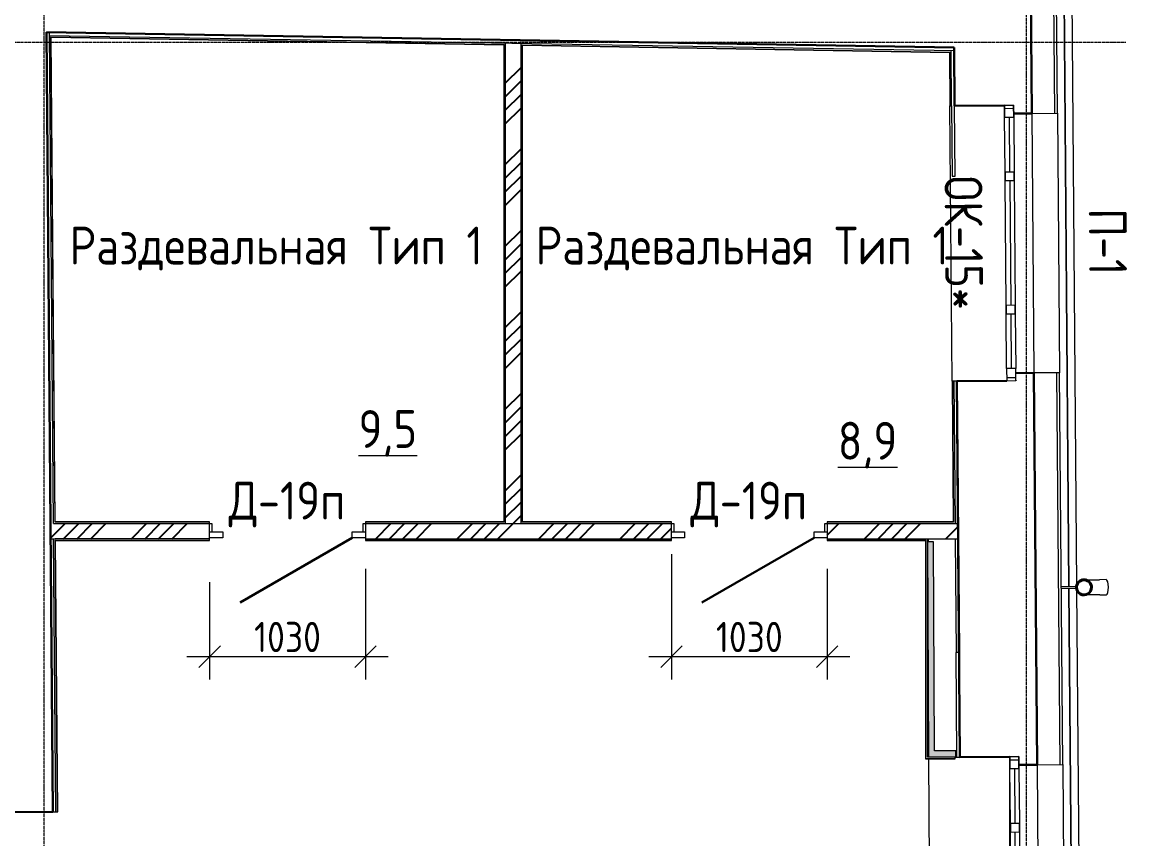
# Model space of a CAD drawing. Header units: millimetres. Extents: x -25149 to 64359, y -29707 to 46678.
# Drawn here: x 48704 to 56013, y 31279 to 36678 of the extents above; entities that cross this region are included whole.
import ezdxf

# ---------------------------------------------------------------- set-up
doc = ezdxf.new("R2010")
doc.units = ezdxf.units.MM
doc.linetypes.add('ADSK_Линия сетки', pattern=[25, 20, -2.5, 0, -2.5])
for name, color, linetype, lineweight in [('_ Окна', 7, 'Continuous', 9), ('Двери', 7, 'Continuous', 9), ('Марки дверей', 7, 'Continuous', 20), ('Марки окон', 7, 'Continuous', 20), ('Марки помещений', 7, 'Continuous', 20), ('Обобщенные модели', 7, 'Continuous', 18), ('Окна', 7, 'Continuous', 9), ('Оси', 7, 'Continuous', 9), ('Перекрытие', 7, 'Continuous', 18), ('Размеры', 7, 'Continuous', 5), ('Стены внутренние', 7, 'Continuous', 18), ('Стены наружные', 7, 'Continuous', 18), ('Стены несущие', 7, 'Continuous', 30), ('Стены отделка', 7, 'Continuous', 30), ('Стены штриховка', 7, 'Continuous', 9)]:
    doc.layers.add(name, color=color, linetype=linetype, lineweight=lineweight)
doc.styles.add('GOST Common_2', font='GOST_Common.ttf', dxfattribs={"width": 0.9, "height": 250})
doc.styles.add('GOST Common_6', font='GOST_Common.ttf', dxfattribs={"width": 0.9, "height": 200})
doc.dimstyles.new('ADSK_Основной_2_мм', dxfattribs={"dimscale": 304.8, "dimtxt": 201.142999, "dimasz": 0.463911, "dimexe": 0.492126, "dimexo": 0.492126, "dimgap": 0.098425, "dimtad": 1, "dimrnd": 0.01, "dimdsep": 46, "dimtxsty": 'GOST Common_6', "dimblk1": 'OBLIQUE', "dimblk2": 'OBLIQUE', "dimsah": 1, "dimcen": 0.09, "dimdle": 0.492126, "dimazin": 2, "dimtfac": 1, "dimtdec": 4, "dimtix": 1, "dimtmove": 0, "dimatfit": 3, "dimfxl": 1, "dimtvp": 1, "dimtolj": 1, "dimtzin": 0, "dimlwd": 20, "dimlwe": 20, "dimarcsym": 2})

# ---------------------------------------------------------------- blocks, each defined once
blk = doc.blocks.new('АС_Дверь_Однопольная_Алюминиевая - 1030х2200 алюм ост с мат_плёнкой Д19п-3646875-План 2-го этажа')
at = {"layer": 'Двери'}
for p, q in [((-390, -17.5), (-303, -17.5)), ((-390, -57.5), (-390, -17.5)), ((-303, -57.5), (-390, -57.5)), ((-303, -17.5), (-303, -57.5)), ((553, -17.5), (640, -17.5)), ((553, -57.5), (553, -17.5)), ((640, -57.5), (553, -57.5)), ((640, -17.5), (640, -57.5))]:
    blk.add_line(p, q, dxfattribs=at)
at = {"layer": 'Двери', "lineweight": 30}
blk.add_line((553, -57.5), (-188.3, -485.5), dxfattribs=at)
blk = doc.blocks.new('Водосток - Тип 1 _карниз больше 490мм_-5169719-План 2-го этажа')
at = {"layer": 'Обобщенные модели'}
for p, q in [((75, 306.2), (75, 263.6)), ((175, 263.6), (175, 306.2)), ((120, 109.1), (120, 10)), ((130, 10), (130, 109.1))]:
    blk.add_line(p, q, dxfattribs=at)
at = {"layer": 'Обобщенные модели', "flags": 128}
for points in [[(75, 173), (75, 174.3), (75, 177), (75, 179.8), (75, 182.9), (75, 186.2), (75, 189.7), (75, 193.4), (75, 197.2), (75, 201.3), (75, 205.5), (75, 209.9), (75, 214.4), (75, 219.1), (75, 224), (75, 229), (75, 234.1), (75, 239.3), (75, 244.6), (75, 250.1), (75, 255.6), (75, 261.3), (75, 263.6)], [(175, 263.6), (175, 258), (175, 252.4), (175, 246.9), (175, 241.5), (175, 236.2), (175, 231.1), (175, 226), (175, 221.1), (175, 216.4), (175, 211.8), (175, 207.3), (175, 203), (175, 198.9), (175, 194.9), (175, 191.2), (175, 187.6), (175, 184.3), (175, 181.1), (175, 178.1), (175, 175.4), (175, 173)]]:
    blk.add_lwpolyline(points, dxfattribs=at)
at = {"layer": 'Обобщенные модели'}
for start, end in [(90, 270), (270, 90)]:
    blk.add_arc((125, 160), 52, start, end, dxfattribs=at)
at = {"layer": 'Обобщенные модели', "lineweight": 40}
for start, end in [(90, 270), (270, 90)]:
    blk.add_arc((125, 160), 50, start, end, dxfattribs=at)
at = {"layer": 'Обобщенные модели'}
for start_param, end_param in [(4.712389, 6.283185), (3.141593, 4.712389)]:
    blk.add_ellipse((125, 306.2), major_axis=(-50, 0), ratio=0.309017, start_param=start_param, end_param=end_param, dxfattribs=at)
blk = doc.blocks.new('окно трехпол с фрамугой - 1715-2240_h___нов_ ок15_-3052643-План 2-го этажа')
at = {"layer": '_ Окна', "lineweight": 18}
for p, q in [((-910, 75), (-910, 135)), ((-910, 135), (-830, 135)), ((-830, 75), (-910, 75)), ((-830, 135), (-830, 75)), ((-470, 75), (-470, 135)), ((-470, 135), (-410, 135)), ((-410, 75), (-470, 75)), ((-410, 135), (-410, 75)), ((410, 75), (410, 135)), ((410, 135), (470, 135)), ((470, 75), (410, 75)), ((470, 135), (470, 75)), ((830, 135), (830, 75)), ((910, 135), (830, 135)), ((830, 75), (910, 75)), ((910, 75), (910, 135))]:
    blk.add_line(p, q, dxfattribs=at)
at = {"layer": '_ Окна'}
for p, q in [((-890, 75), (-890, 135)), ((-830, 105), (-470, 105)), ((-410, 105), (410, 105)), ((470, 105), (830, 105)), ((890, 75), (890, 135))]:
    blk.add_line(p, q, dxfattribs=at)
at = {"layer": 'Окна'}
for p, q in [((-910, 135), (-910, 75)), ((-830, 135), (-910, 135)), ((-910, 75), (-830, 75)), ((-830, 135), (-470, 135)), ((-470, 75), (-830, 75)), ((-410, 135), (-470, 135)), ((-470, 75), (-410, 75)), ((-410, 135), (410, 135)), ((410, 75), (-410, 75)), ((470, 135), (410, 135)), ((410, 75), (470, 75)), ((470, 135), (830, 135)), ((830, 75), (470, 75)), ((910, 135), (830, 135)), ((830, 75), (910, 75)), ((910, 75), (910, 135))]:
    blk.add_line(p, q, dxfattribs=at)
blk = doc.blocks.new('окно трехпол с фрамугой - 1800 и 1820х2300_h___нов_ ок15-2116341-План 2-го этажа')
at = {"layer": '_ Окна', "lineweight": 18}
for p, q in [((-910, 75), (-910, 135)), ((-910, 135), (-830, 135)), ((-830, 75), (-910, 75)), ((-830, 135), (-830, 75)), ((-470, 75), (-470, 135)), ((-470, 135), (-410, 135)), ((-410, 75), (-470, 75)), ((-410, 135), (-410, 75)), ((410, 75), (410, 135)), ((410, 135), (470, 135)), ((470, 75), (410, 75)), ((470, 135), (470, 75)), ((830, 135), (830, 75)), ((910, 135), (830, 135)), ((830, 75), (910, 75)), ((910, 75), (910, 135))]:
    blk.add_line(p, q, dxfattribs=at)
at = {"layer": '_ Окна'}
for p, q in [((-890, 75), (-890, 135)), ((-830, 105), (-470, 105)), ((-410, 105), (410, 105)), ((470, 105), (830, 105)), ((890, 75), (890, 135))]:
    blk.add_line(p, q, dxfattribs=at)
at = {"layer": 'Окна'}
for p, q in [((-910, 135), (-910, 75)), ((-830, 135), (-910, 135)), ((-910, 75), (-830, 75)), ((-830, 135), (-470, 135)), ((-470, 75), (-830, 75)), ((-410, 135), (-470, 135)), ((-470, 75), (-410, 75)), ((-410, 135), (410, 135)), ((410, 75), (-410, 75)), ((470, 135), (410, 135)), ((410, 75), (470, 75)), ((470, 135), (830, 135)), ((830, 75), (470, 75)), ((910, 135), (830, 135)), ((830, 75), (910, 75)), ((910, 75), (910, 135))]:
    blk.add_line(p, q, dxfattribs=at)
blk = doc.blocks.new('_Oblique')
at = {"color": 0, "linetype": 'ByBlock', "lineweight": -2}
blk.add_line((-0.5, -0.5), (0.5, 0.5), dxfattribs=at)
blk = doc.blocks.new('DIMBLOCK40-План 2-го этажа')
at = {"layer": 'Defpoints', "color": 0, "transparency": 16777216}
for p in [(50975, 33213.8), (49945, 33126.3), (50975, 32483.3)]:
    blk.add_point(p, dxfattribs=at)
at = {"layer": 'Размеры', "color": 0, "transparency": 16777216}
for p, q in [((50975, 33063.8), (50975, 32333.3)), ((49945, 32976.3), (49945, 32333.3)), ((49795, 32483.3), (51125, 32483.3))]:
    blk.add_line(p, q, dxfattribs=at)
at = {"layer": 'Размеры', "color": 0, "transparency": 16777216, "xscale": 141.4, "yscale": 141.4, "zscale": 141.4, "rotation": 180}
blk.add_blockref('_Oblique', (49945, 32483.3), dxfattribs=at)
at = {"layer": 'Размеры', "color": 0, "transparency": 16777216, "xscale": 141.4, "yscale": 141.4, "zscale": 141.4}
blk.add_blockref('_Oblique', (50975, 32483.3), dxfattribs=at)
at = {"layer": 'Размеры', "color": 0, "transparency": 16777216, "insert": (50460, 32613.3), "char_height": 200, "width": 560.473, "attachment_point": 5, "style": 'GOST Common_6'}
blk.add_mtext('\\A1;1030', dxfattribs=at)
blk = doc.blocks.new('DIMBLOCK41-План 2-го этажа')
at = {"layer": 'Defpoints', "color": 0, "transparency": 16777216}
for p in [(53000, 33310.5), (54030, 33213.8), (54030, 32483.3)]:
    blk.add_point(p, dxfattribs=at)
at = {"layer": 'Размеры', "color": 0, "transparency": 16777216}
for p, q in [((53000, 33160.5), (53000, 32333.3)), ((54030, 33063.8), (54030, 32333.3)), ((52850, 32483.3), (54180, 32483.3))]:
    blk.add_line(p, q, dxfattribs=at)
at = {"layer": 'Размеры', "color": 0, "transparency": 16777216, "xscale": 141.4, "yscale": 141.4, "zscale": 141.4, "rotation": 180}
blk.add_blockref('_Oblique', (53000, 32483.3), dxfattribs=at)
at = {"layer": 'Размеры', "color": 0, "transparency": 16777216, "xscale": 141.4, "yscale": 141.4, "zscale": 141.4}
blk.add_blockref('_Oblique', (54030, 32483.3), dxfattribs=at)
at = {"layer": 'Размеры', "color": 0, "transparency": 16777216, "insert": (53515, 32613.3), "char_height": 200, "width": 560.473, "attachment_point": 5, "style": 'GOST Common_6'}
blk.add_mtext('\\A1;1030', dxfattribs=at)

msp = doc.modelspace()

# ---------------------------------------------------------------- hatches: boundary and pattern name
h = msp.add_hatch()
h.set_pattern_fill('ANSI34', color=256, scale=20)
h.paths.add_polyline_path([(52002.5, 36537.798), (51902.5, 36539.489), (51902.5, 33363.244), (52002.5, 33363.244)])
h.paths.add_polyline_path([(53000, 33363.244), (52037.5, 33363.244), (50975, 33363.244), (50975, 33263.244), (53000, 33263.244)])
h.paths.add_polyline_path([(49945, 33363.244), (48892.202, 33363.244), (48893.044, 33263.244), (49945, 33263.244)])
h.paths.add_polyline_path([(54895.63, 33363.244), (54030, 33363.244), (54030, 33263.244), (54692.674, 33263.244), (54896.438, 33263.244)])
at = {"layer": 'Стены внутренние'}
for points in [[(54740.963, 31819.743), (54732.674, 33243.361), (54692.674, 33243.128), (54700.962, 31819.743)], [(54881.982, 31819.743), (54881.982, 31859.743), (54740.73, 31859.743), (54740.963, 31819.743)]]:
    msp.add_hatch(color=256, dxfattribs=at).paths.add_polyline_path(points)

# ---------------------------------------------------------------- linework, layer by layer
at = {"layer": 'Оси', "color": 252, "linetype": 'ADSK_Линия сетки'}
for p, q in [((48849.565, 9634.429), (48849.565, 42991.845)), ((55349.565, -5029.374), (55349.565, 42991.845)), ((-10114.729, 36545), (56004.853, 36545))]:
    msp.add_line(p, q, dxfattribs=at)
at = {"layer": 'Перекрытие'}
for p, q in [((49945, 33363.244), (49960, 33363.244)), ((49960, 33363.244), (49960, 33308.244)), ((50960, 33363.244), (50975, 33363.244)), ((50960, 33308.244), (50960, 33363.244)), ((53000, 33363.244), (53015, 33363.244)), ((53015, 33363.244), (53015, 33308.244)), ((54015, 33308.244), (54015, 33363.244)), ((54015, 33363.244), (54030, 33363.244)), ((54700.936, 33243.176), (54700.936, 33263.244)), ((54701.032, 31807.834), (54736.004, 25801.547)), ((54888.075, 31824.31), (54881.982, 31824.31)), ((54888.083, 31823.365), (54881.982, 31823.365)), ((55237.692, 30001.762), (55237.692, 31821.822))]:
    msp.add_line(p, q, dxfattribs=at)
at = {"layer": 'Стены внутренние'}
for p, q in [((54877.058, 35659.503), (54873.293, 36125.016)), ((55383.721, 36074.143), (55397.591, 34359.199)), ((54857.059, 35659.341), (54877.058, 35659.503)), ((55418.546, 31768.283), (55432.416, 30053.339))]:
    msp.add_line(p, q, dxfattribs=at)
at = {"layer": 'Стены наружные'}
for p, q in [((55629.03, 32945.577), (55541.9, 43718.805)), ((55541.901, 43718.805), (55629.031, 32945.577)), ((55591.497, 43768.805), (55678.998, 32949.783)), ((54856.013, 34304.817), (54841.294, 36124.757)), ((54853.294, 36124.854), (54857.059, 35659.341)), ((55553.716, 36075.517), (55567.586, 34360.574)), ((55734.422, 19914.54), (55629.108, 32935.97)), ((55629.109, 32935.97), (55825.759, 8621.324)), ((55679.14, 32932.267), (55784.42, 19914.944)), ((55588.54, 31769.658), (55602.41, 30054.714))]:
    msp.add_line(p, q, dxfattribs=at)
at = {"layer": 'Стены несущие'}
for p, q in [((55383.721, 36074.143), (55323.673, 43498.805)), ((48864.864, 36610.868), (48908.246, 31457.355)), ((48908.246, 31457.355), (48864.864, 36610.868)), ((48864.864, 36610.868), (54870.185, 36509.299)), ((54870.185, 36509.299), (54873.293, 36125.016)), ((54873.293, 36125.016), (55203.282, 36127.685)), ((55263.725, 36073.172), (55383.721, 36074.143)), ((55397.591, 34359.199), (55277.595, 34358.228)), ((55418.546, 31768.283), (55397.591, 34359.199)), ((55218.001, 34307.745), (54888.012, 34305.076)), ((54908.118, 31819.156), (54888.012, 34305.076)), ((54902.523, 32510.898), (54888.02, 34304.076)), ((55278.008, 34307.23), (55277.999, 34308.23)), ((54908.118, 31819.156), (55238.107, 31821.825)), ((55298.55, 31767.312), (55418.546, 31768.283)), ((48538.259, 31454.24), (48908.246, 31457.355))]:
    msp.add_line(p, q, dxfattribs=at)
at = {"layer": 'Стены отделка', "lineweight": 9}
for p, q in [((55553.716, 36075.517), (55492.303, 43668.805)), ((48884.863, 36611.037), (48864.864, 36610.868)), ((48884.345, 36610.539), (48884.007, 36590.542)), ((48884.007, 36590.542), (54869.847, 36489.302)), ((48912.203, 33363.244), (48884.863, 36611.037)), ((48924.103, 33375.244), (48897.139, 36578.318)), ((48897.139, 36578.318), (51890.5, 36527.691)), ((51890.5, 36527.691), (51890.5, 33375.244)), ((51902.5, 33363.244), (51902.5, 36539.489)), ((52002.5, 36537.375), (52002.5, 33363.244)), ((52014.5, 36525.593), (54838.439, 36477.832)), ((52014.5, 33375.244), (52014.5, 36525.593)), ((54838.439, 36477.832), (54841.294, 36124.757)), ((54853.294, 36124.854), (54850.344, 36489.632)), ((54869.847, 36489.302), (54870.185, 36509.299)), ((54841.294, 36124.757), (54853.294, 36124.854)), ((55383.721, 36074.143), (55553.716, 36075.517)), ((55567.586, 34360.574), (55397.591, 34359.199)), ((55588.54, 31769.658), (55567.586, 34360.574)), ((54888.012, 34305.076), (54856.013, 34304.817)), ((54856.013, 34304.817), (54863.531, 33375.244)), ((54868.013, 34304.914), (54868.021, 34303.914)), ((54888.02, 34304.076), (54888.012, 34305.076)), ((49945, 33375.244), (48924.103, 33375.244)), ((49945, 33308.244), (49945, 33375.244)), ((50975, 33375.244), (50975, 33308.244)), ((51890.5, 33375.244), (50975, 33375.244)), ((53000, 33375.244), (52014.5, 33375.244)), ((53000, 33308.244), (53000, 33375.244)), ((54030, 33375.244), (54030, 33308.244)), ((54863.531, 33375.244), (54030, 33375.244)), ((48893.044, 33263.244), (48923.045, 33263.244)), ((49945, 33251.244), (49945, 33268.244)), ((50975, 33268.244), (50975, 33251.244)), ((53000, 33251.244), (53000, 33268.244)), ((54030, 33268.244), (54030, 33251.244)), ((54692.674, 33263.244), (54896.438, 33263.244)), ((54692.674, 31819.743), (54692.674, 33263.244)), ((54876.438, 33263.244), (54882.524, 32510.736)), ((48940.245, 31457.624), (48925.146, 33251.244)), ((48925.146, 33251.244), (49945, 33251.244)), ((50975, 33251.244), (53000, 33251.244)), ((54030, 33251.244), (54680.674, 33251.244)), ((54680.674, 33251.244), (54680.674, 31809.743)), ((54732.674, 33243.361), (54692.674, 33243.128)), ((54692.674, 33243.128), (54700.962, 31819.743)), ((54740.73, 31859.743), (54732.674, 33243.361)), ((54902.523, 32510.898), (54882.524, 32510.736)), ((54888.118, 31818.995), (54882.524, 32510.736)), ((54682.674, 31807.743), (54876.209, 31807.743)), ((54888.112, 31819.743), (54692.674, 31819.743)), ((54881.982, 31859.743), (54740.73, 31859.743)), ((54876.119, 31818.898), (54908.118, 31819.156)), ((54876.209, 31807.743), (54876.119, 31818.898)), ((54881.982, 31819.743), (54881.982, 31859.743)), ((55418.546, 31768.283), (55588.54, 31769.658)), ((48908.246, 31457.355), (48940.245, 31457.624))]:
    msp.add_line(p, q, dxfattribs=at)
at = {"layer": 'Стены штриховка'}
for p, q in [((55473.678, 43498.805), (55533.716, 36075.356)), ((48922.119, 33373.244), (48895.122, 36580.352)), ((48895.122, 36580.352), (51892.5, 36529.657)), ((51892.5, 36529.657), (51892.5, 33373.244)), ((52012.5, 36527.628), (54840.423, 36479.798)), ((52012.5, 33373.244), (52012.5, 36527.628)), ((54840.423, 36479.798), (54843.294, 36124.774)), ((55547.586, 34360.412), (55568.541, 31769.496)), ((54858.013, 34304.833), (54865.548, 33373.244)), ((54868.021, 34303.914), (54875.629, 33363.244)), ((48912.203, 33363.244), (49945, 33363.244)), ((49945, 33373.244), (48922.119, 33373.244)), ((51892.5, 33373.244), (50975, 33373.244)), ((50975, 33363.244), (52037.5, 33363.244)), ((53000, 33373.244), (52012.5, 33373.244)), ((52037.5, 33363.244), (53000, 33363.244)), ((54865.548, 33373.244), (54030, 33373.244)), ((54030, 33363.244), (54895.63, 33363.244)), ((48928.246, 31457.523), (48913.045, 33263.244)), ((49945, 33263.244), (48923.045, 33263.244)), ((50975, 33263.244), (53000, 33263.244)), ((54030, 33263.244), (54692.674, 33263.244)), ((48938.245, 31457.608), (48923.129, 33253.244)), ((48923.129, 33253.244), (49945, 33253.244)), ((50975, 33253.244), (53000, 33253.244)), ((54030, 33253.244), (54682.674, 33253.244)), ((54682.674, 31807.743), (54682.674, 33253.244)), ((54680.674, 31809.743), (54876.193, 31809.743)), ((54680.674, 31809.743), (54680.674, 31807.743)), ((54680.674, 31807.743), (54682.674, 31807.743))]:
    msp.add_line(p, q, dxfattribs=at)

# ---------------------------------------------------------------- block references
at = {"layer": 'Двери'}
for p in [(50335, 33325.744), (53390, 33325.744)]:
    msp.add_blockref('АС_Дверь_Однопольная_Алюминиевая - 1030х2200 алюм ост с мат_плёнкой Д19п-3646875-План 2-го этажа', p, dxfattribs=at)
at = {"layer": 'Обобщенные модели', "rotation": 270.4633818725631}
msp.add_blockref('Водосток - Тип 1 _карниз больше 490мм_-5169719-План 2-го этажа', (55568.062, 33065.131), dxfattribs=at)
at = {"layer": 'Окна', "rotation": 270.4633818725631}
for name, p in [('окно трехпол с фрамугой - 1715-2240_h___нов_ ок15_-3052643-План 2-го этажа', (55135.644, 35217.108)), ('окно трехпол с фрамугой - 1800 и 1820х2300_h___нов_ ок15-2116341-План 2-го этажа', (55170.469, 30911.248))]:
    msp.add_blockref(name, p, dxfattribs=at)

# ---------------------------------------------------------------- texts
at = {"layer": 'Марки дверей', "lineweight": 9, "char_height": 250, "width": 803.7, "attachment_point": 5, "line_spacing_factor": 1.022766, "style": 'GOST Common_2'}
for insert in [(50456.393, 33488.965), (53511.393, 33488.965)]:
    msp.add_mtext('\\pxqc,t1.8,3.6,5.4,7.2,9,10.8,12.6,14.4,16.2,18,19.8,21.6,23.4,25.2,27,28.8,30.6,32.4,34.2,36,37.8,39.6,41.4,43.2,45,46.8,48.6,50.4,52.2,54,55.8,57.6;{Д-19п}', dxfattribs=dict(at, insert=insert))
at = {"layer": 'Марки окон', "lineweight": 9, "char_height": 250, "attachment_point": 5, "rotation": 270.4633819, "line_spacing_factor": 1.022766, "style": 'GOST Common_2'}
for s, insert, width in [('\\pxqc,t1.8,3.6,5.4,7.2,9,10.8,12.6,14.4,16.2,18,19.8,21.6,23.4,25.2,27,28.8,30.6,32.4,34.2,36,37.8,39.6,41.4,43.2,45,46.8,48.6,50.4,52.2,54,55.8,57.6;{ОК-15*}', (54933.931, 35219.084), 952.2), ('\\pxqc,t1.8,3.6,5.4,7.2,9,10.8,12.6,14.4,16.2,18,19.8,21.6,23.4,25.2,27,28.8,30.6,32.4,34.2,36,37.8,39.6,41.4,43.2,45,46.8,48.6,50.4,52.2,54,55.8,57.6;{П-1}', (55886.235, 35226.336), 458.1)]:
    msp.add_mtext(s, dxfattribs=dict(at, insert=insert, width=width))
at = {"layer": 'Марки помещений', "lineweight": 9, "char_height": 250, "attachment_point": 5, "line_spacing_factor": 1.022766, "style": 'GOST Common_2'}
for s, insert, width in [('\\pxqc,t1.8,3.6,5.4,7.2,9,10.8,12.6,14.4,16.2,18,19.8,21.6,23.4,25.2,27,28.8,30.6,32.4,34.2,36,37.8,39.6,41.4,43.2,45,46.8,48.6,50.4,52.2,54,55.8,57.6;{Раздевальная Тип 1}', (50384.443, 35180.833), 2762.1), ('\\pxqc,t1.8,3.6,5.4,7.2,9,10.8,12.6,14.4,16.2,18,19.8,21.6,23.4,25.2,27,28.8,30.6,32.4,34.2,36,37.8,39.6,41.4,43.2,45,46.8,48.6,50.4,52.2,54,55.8,57.6;{Раздевальная Тип 1}', (53467.787, 35180.833), 2762.1), ('\\pxqc,t1.8,3.6,5.4,7.2,9,10.8,12.6,14.4,16.2,18,19.8,21.6,23.4,25.2,27,28.8,30.6,32.4,34.2,36,37.8,39.6,41.4,43.2,45,46.8,48.6,50.4,52.2,54,55.8,57.6;{\\L9,5}', (51123.406, 33959.118), 405), ('\\pxqc,t1.8,3.6,5.4,7.2,9,10.8,12.6,14.4,16.2,18,19.8,21.6,23.4,25.2,27,28.8,30.6,32.4,34.2,36,37.8,39.6,41.4,43.2,45,46.8,48.6,50.4,52.2,54,55.8,57.6;{\\L8,9}', (54297.532, 33881.424), 405)]:
    msp.add_mtext(s, dxfattribs=dict(at, insert=insert, width=width))

# ---------------------------------------------------------------- dimensions: what is measured, and where the dimension line sits
at = {"layer": 'Размеры'}
for base, p1, p2, override, picture, middle in [((54030, 32483.349), (53000, 33310.497), (54030, 33213.762), {"dimpost": '<>', "dimfxl": 1034.532627, "dimlwd": 65535, "dimlwe": 65535}, 'DIMBLOCK41-План 2-го этажа', (53515, 32613.349)), ((50975, 32483.349), (49945, 33126.286), (50975, 33213.762), {"dimpost": '<>', "dimfxl": 1033.707848, "dimlwd": 65535, "dimlwe": 65535}, 'DIMBLOCK40-План 2-го этажа', (50460, 32613.349))]:
    dim = msp.add_linear_dim(base=base, p1=p1, p2=p2, dimstyle='ADSK_Основной_2_мм', override=override, dxfattribs=at)
    dim.commit()
    dim.dimension.update_dxf_attribs({"geometry": picture, "text_midpoint": middle})

doc.saveas('drawing.dxf')
